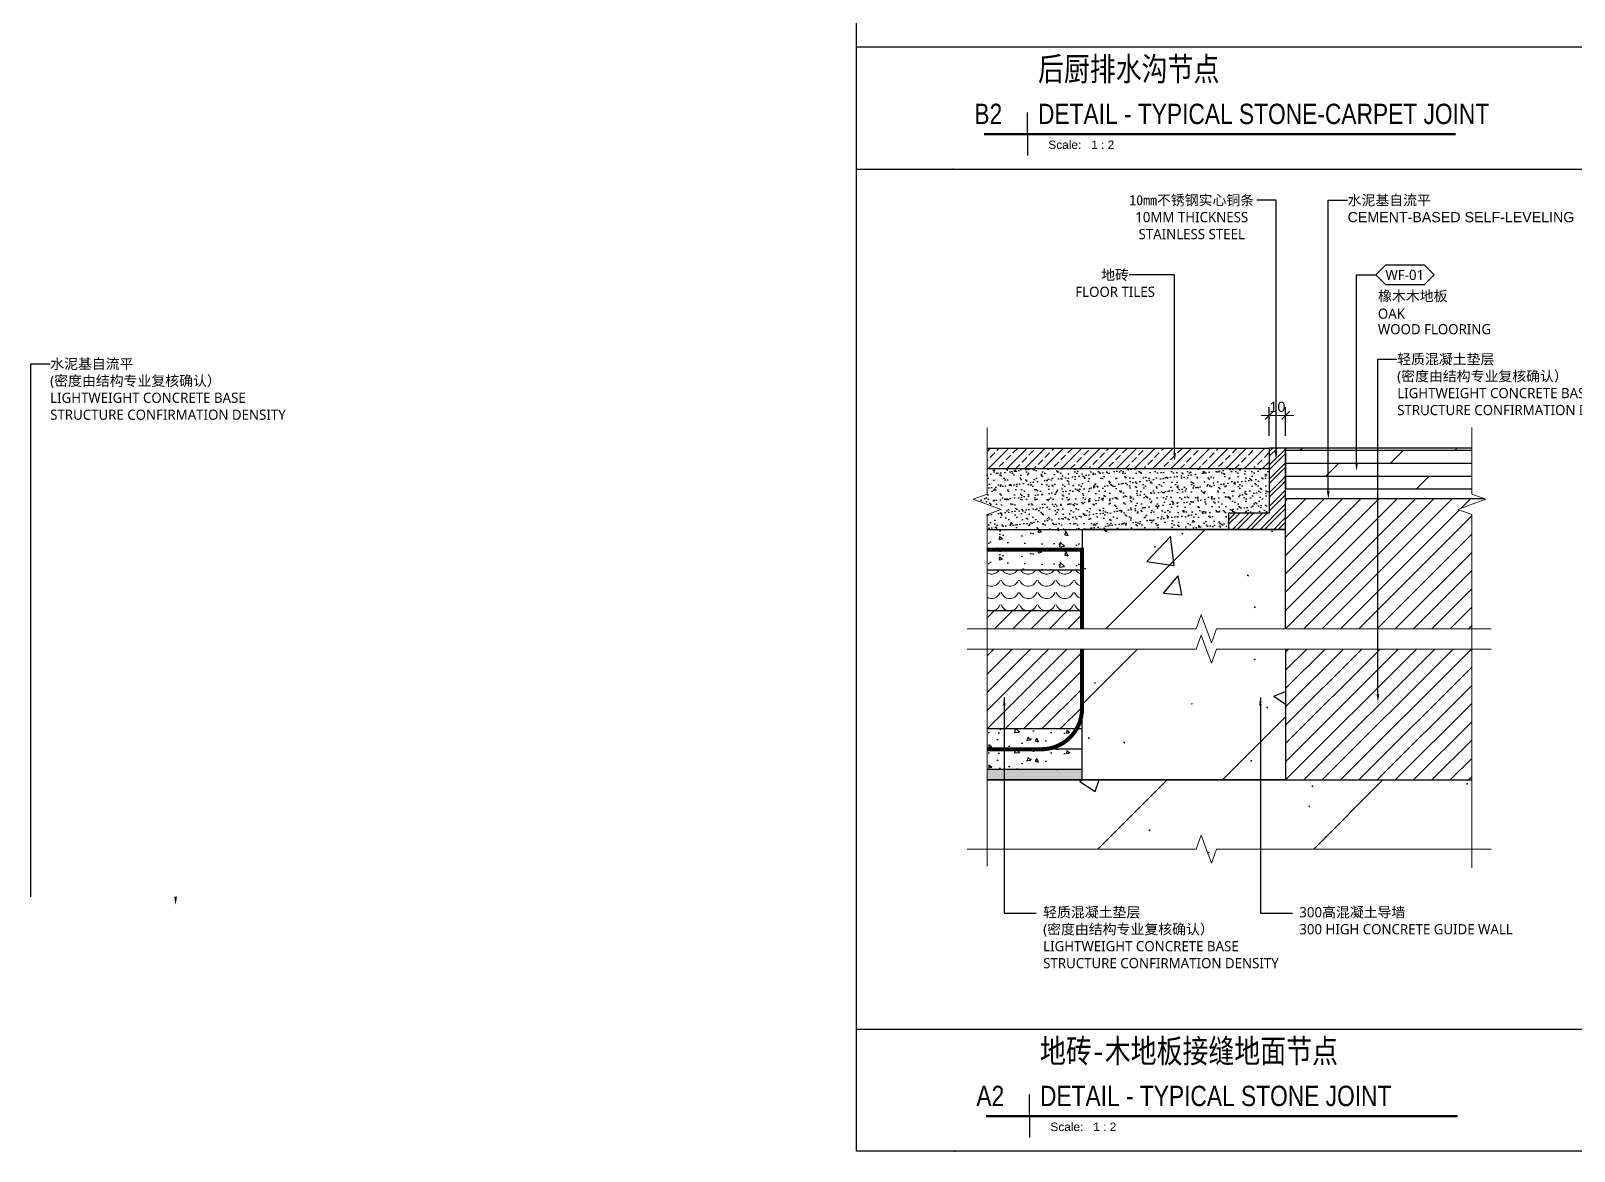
# Model space of a CAD drawing. Header units: millimetres. Extents: x 6321 to 48194, y 123 to 15211.
# Drawn here: x 44614 to 45372, y 8085 to 8635 of the extents above; entities that cross this region are included whole.
import ezdxf
from ezdxf import colors
from ezdxf.entities.mleader import LeaderData, LeaderLine
from ezdxf.enums import TextEntityAlignment as Align
from ezdxf.math import Vec2, Vec3
from ezdxf.xclip import XClip

# ---------------------------------------------------------------- set-up
doc = ezdxf.new("R2010")
doc.units = ezdxf.units.MM
doc.header["$XCLIPFRAME"] = 0
doc.linetypes.add('DASH', pattern=[0.35, 0.25, -0.1])
doc.linetypes.add('HIDDEN', pattern=[9.525, 6.35, -3.175])
for name, color, linetype in [('0 @ 2', 7, 'Continuous'), ('A Detail Thin', 1, 'Continuous'), ('A Detail Xthin', 250, 'Continuous'), ('G-ANNO-SYMB', 7, 'Continuous'), ('G-ANNO-TITL', 7, 'Continuous'), ('I-DETL-LW01', 1, 'Continuous'), ('I-DETL-LW02', 2, 'Continuous'), ('IA10-16 Floor Detail$0$I-DETL-2', 2, 'Continuous'), ('IA10-16 Floor Detail$0$I-SECT-LW09', 9, 'Continuous'), ('IA10-16 Floor Detail$0$家具填充', 8, 'Continuous'), ('JEL-35HEAVY', 100, 'Continuous'), ('WALL TYPE$0$G-ANNO-NOTE-CH', 7, 'Continuous'), ('WALL TYPE$0$HATCH', 8, 'Continuous'), ('WALL TYPE$0$I-SECT-LW03', 3, 'Continuous')]:
    doc.layers.add(name, color=color, linetype=linetype)
for name, color, linetype, lineweight in [('_ACM-A-ANNO-DIMS', 2, 'Continuous', 13), ('_ACM-A-DETL-PATT', 8, 'Continuous', 0), ('IA10-16 Floor Detail$0$A-ELEV-HATC-8', 8, 'Continuous', 5), ('Thick Line', 7, 'Continuous', 50), ('视图标题', 90, 'Continuous', 25)]:
    doc.layers.add(name, color=color, linetype=linetype, lineweight=lineweight)
doc.styles.add('Aecom chinese title', font='simhei.ttf', dxfattribs={"width": 0.8})
doc.styles.add('Arial', font='ARIALUNI.ttf')
doc.styles.add('Arial_1', font='arial.ttf', dxfattribs={"height": 75})
doc.styles.add('Arial_4', font='arial.ttf', dxfattribs={"height": 2.5})
doc.styles.add('IA10-16 Floor Detail$0$Arch-Dim', font='romans.shx', dxfattribs={"width": 0.75})
doc.styles.add('WALL TYPE$0$Aecom Chinese', font='Microsoft YaHei.ttf')
doc.dimstyles.new('Aec-Arch-M-2', dxfattribs={"dimscale": 2, "dimtxt": 2.5, "dimasz": 2, "dimexe": 2, "dimexo": 2, "dimgap": 0.8, "dimtad": 1, "dimdec": 0, "dimrnd": 1, "dimzin": 3, "dimdsep": 46, "dimtxsty": 'Arial', "dimblk": 'WALL TYPE$0$_ArchTick', "dimcen": 2.5, "dimdle": 2, "dimclrd": 256, "dimclre": 256, "dimclrt": 256, "dimazin": 2, "dimtfac": 0.75, "dimtdec": 0, "dimtix": 1, "dimtmove": 2, "dimatfit": 2, "dimfxl": 5, "dimfxlon": 1, "dimtolj": 1, "dimtzin": 0, "dimlwd": -1, "dimarcsym": 0})
doc.dimstyles.new('IA10-16 Floor Detail$0$Aec-Arch-M-2', dxfattribs={"dimscale": 2, "dimtxt": 2.5, "dimasz": 2, "dimexe": 2, "dimexo": 2, "dimgap": 0.8, "dimtad": 1, "dimdec": 0, "dimzin": 3, "dimdsep": 46, "dimtxsty": 'IA10-16 Floor Detail$0$Arch-Dim', "dimblk": 'IA10-16 Floor Detail$0$_ArchTick', "dimcen": 2.5, "dimdle": 2, "dimadec": 0, "dimazin": 2, "dimtfac": 0.75, "dimtdec": 0, "dimtix": 1, "dimtmove": 1, "dimatfit": 2, "dimfxl": 1, "dimtolj": 1, "dimtzin": 0, "dimarcsym": 0})
pattern_1 = [(127.5, (-212726.366, 150062.06), (-11.5609426, -0.37796015), [0, -9.12, 0, -10.2, 0, -9.75]), (97.5, (-212726.366, 150062.06), (-16.9328764, 10.6186602), [0, -4.92, 0, -8.22, 0, -3.15]), (57.5, (-212726.366, 150054.68), (-0.03395432, 18.68485117), [0, -3, 0, -10.8, 0, -14.1]), (47.5, (-212726.366, 150054.68), (-5.2660534, 18.0367596), [0, -1.5, 0, -7.08, 0, -8.1])]

# ---------------------------------------------------------------- blocks, each defined once
blk = doc.blocks.new('SDFSD')
at = {"lineweight": 5}
h = blk.add_hatch(dxfattribs=at)
h.set_pattern_fill('STEEL', color=8, scale=10, angle=270, style=0)
h.set_pattern_definition([(225, (191582.292, 150062.06), (-11.2253202, 11.2253202), []), (225, (191574.355, 150062.06), (-11.2253202, 11.2253202), [])])
h.paths.add_polyline_path([(-6470.18, 27791.1), (-6465.68, 27791.1), (-6465.68, 28011.1), (-6470.18, 28011.1)])
h = blk.add_hatch(dxfattribs=at)
h.set_pattern_fill('ANSI37', color=8, scale=3, angle=90, style=0)
h.set_pattern_definition([(135, (-128896.951, -167413.312), (-3.36759605, -3.36759605), []), (225, (-128896.951, -167413.312), (3.36759605, -3.36759605), [])])
h.paths.add_polyline_path([(-6465.68, 28011.1), (-6465.68, 27991.79), (-6449.68, 27991.79), (-6449.68, 28011.1)])
h = blk.add_hatch(dxfattribs=at)
h.set_pattern_fill('ANSI37', color=8, scale=3, angle=90, style=0)
h.set_pattern_definition([(45, (116070.587, -167413.312), (3.36759605, -3.36759605), []), (315, (116070.587, -167413.312), (-3.36759605, -3.36759605), [])])
h.paths.add_polyline_path([(-6376.68, 28011.1), (-6376.68, 27991.79), (-6360.68, 27991.79), (-6360.68, 28011.1)])
h = blk.add_hatch(dxfattribs=at)
h.set_pattern_fill('STEEL', color=8, scale=10, angle=270, style=0)
h.set_pattern_definition([(315, (-204408.656, 150062.06), (11.2253202, 11.2253202), []), (315, (-204400.718, 150062.06), (11.2253202, 11.2253202), [])])
h.paths.add_polyline_path([(-6360.68, 27791.1), (-6356.18, 27791.1), (-6356.18, 28011.1), (-6360.68, 28011.1)])
h = blk.add_hatch()
h.set_pattern_fill('砂灰土', color=8, scale=3, angle=90, style=0)
h.set_pattern_definition(pattern_1)
h.paths.add_polyline_path([(-6465.68, 27903.76), (-6444.68, 27903.76), (-6444.68, 27942.1), (-6449.68, 27942.1), (-6449.68, 27991.79), (-6465.68, 27991.79)])
h.paths.add_polyline_path([(-6465.68, 27791.1), (-6444.68, 27791.1), (-6444.68, 27878.76), (-6456.68, 27878.76), (-6465.68, 27878.76)])
h = blk.add_hatch()
h.set_pattern_fill('砂灰土', color=8, scale=3, angle=90, style=0)
h.set_pattern_definition(pattern_1)
h.paths.add_polyline_path([(-6360.68, 27991.79), (-6376.68, 27991.79), (-6376.68, 27942.1), (-6381.68, 27942.1), (-6381.68, 27903.76), (-6360.68, 27903.76)])
h.paths.add_polyline_path([(-6381.68, 27791.1), (-6360.68, 27791.1), (-6360.68, 27878.76), (-6381.68, 27878.76)])
h = blk.add_hatch(dxfattribs=at)
h.set_pattern_fill('ANSI37', color=8, scale=5, angle=90, style=0)
h.set_pattern_definition([(135, (-130501.1356, -161615.404), (-5.61266008, -5.61266008), []), (225, (-130501.1356, -161615.404), (5.61266008, -5.61266008), [])])
h.paths.add_polyline_path([(-6448.52, 27891.1, -0.414214), (-6444.68, 27894.94), (-6444.68, 27903.76), (-6465.68, 27903.76), (-6465.68, 27878.76), (-6444.68, 27878.76), (-6444.68, 27887.27, -0.414214)])
h = blk.add_hatch(dxfattribs=at)
h.set_pattern_fill('ANSI37', color=8, scale=5, angle=90, style=0)
h.set_pattern_definition([(45, (117674.772, -161615.404), (5.61266008, -5.61266008), []), (315, (117674.772, -161615.404), (-5.61266008, -5.61266008), [])])
h.paths.add_polyline_path([(-6377.84, 27891.1, 0.414214), (-6381.68, 27894.94), (-6381.68, 27903.76), (-6360.68, 27903.76), (-6360.68, 27878.76), (-6381.68, 27878.76), (-6381.68, 27887.27, 0.414214)])
at = {"linetype": 'DASH'}
h = blk.add_hatch(dxfattribs=at)
h.set_pattern_fill('STEEL', color=8, scale=14.285714, angle=180, style=0)
h.set_pattern_definition([(225, (-181915.998, -239669.727), (16.0361716, -16.0361716), []), (225, (-181915.998, -239681.067), (16.0361716, -16.0361716), [])])
h.paths.add_polyline_path([(-6470.18, 27886.26), (-6470.18, 27896.26), (-6535.68, 27896.26), (-6535.68, 27886.26)])
at = {"lineweight": 5}
h = blk.add_hatch(dxfattribs=at)
h.set_pattern_fill('STEEL', color=8, scale=14.285714, angle=180, style=0)
h.set_pattern_definition([(315, (169089.635, -239669.727), (-16.0361716, -16.0361716), []), (315, (169089.635, -239681.067), (-16.0361716, -16.0361716), [])])
h.paths.add_polyline_path([(-6356.18, 27886.26), (-6356.18, 27896.26), (-6290.68, 27896.26), (-6290.68, 27886.26)])
at = {"color": 8}
for p, q in [((-6449.68, 28041.1, 0), (-6376.68, 28041.1, 0)), ((-6449.68, 27996.1, 0), (-6449.68, 28041.1, 0)), ((-6449.68, 28036.1, 0), (-6376.68, 28036.1, 0)), ((-6444.67, 28036.1, 0), (-6444.67, 28041.1, 0)), ((-6439.42, 28036.1, 0), (-6439.42, 28041.1, 0)), ((-6434.17, 28036.1, 0), (-6434.17, 28041.1, 0)), ((-6428.92, 28036.1, 0), (-6428.92, 28041.1, 0)), ((-6423.68, 28036.1, 0), (-6423.68, 28041.1, 0)), ((-6418.43, 28036.1, 0), (-6418.43, 28041.1, 0)), ((-6413.18, 28036.1, 0), (-6413.18, 28041.1, 0)), ((-6407.93, 28036.1, 0), (-6407.93, 28041.1, 0)), ((-6402.69, 28036.1, 0), (-6402.69, 28041.1, 0)), ((-6397.44, 28036.1, 0), (-6397.44, 28041.1, 0)), ((-6392.19, 28036.1, 0), (-6392.19, 28041.1, 0)), ((-6386.95, 28036.1, 0), (-6386.95, 28041.1, 0)), ((-6381.7, 28036.1, 0), (-6381.7, 28041.1, 0)), ((-6376.68, 27996.1, 0), (-6376.68, 28041.1, 0)), ((-6449.68, 27942.1, 0), (-6449.68, 27996.1, 0)), ((-6449.68, 27996.1, 0), (-6376.68, 27996.1, 0)), ((-6444.68, 27996.1, 0), (-6444.68, 27942.1, 0)), ((-6381.68, 27996.1, 0), (-6381.68, 27942.1, 0)), ((-6376.68, 27942.1, 0), (-6376.68, 27996.1, 0)), ((-6449.68, 27942.1, 0), (-6376.68, 27942.1, 0)), ((-6444.68, 27942.1), (-6444.68, 27785.8)), ((-6381.68, 27942.1), (-6381.68, 27732.61, 0)), ((-6444.68, 27785.8, 0), (-6733.31, 27736.69, 0)), ((-6381.68, 27732.61, 0), (-6722.75, 27674.59, 0))]:
    blk.add_line(p, q, dxfattribs=at)
at = {"color": 8, "lineweight": 5}
for p, q in [((-6470.18, 28031.1), (-6449.68, 28031.1)), ((-6470.18, 28011.1), (-6465.68, 28011.1)), ((-6470.18, 27896.26), (-6535.68, 27896.26)), ((-6535.68, 27896.26), (-6535.68, 27886.26)), ((-6356.18, 27896.26), (-6290.68, 27896.26)), ((-6290.68, 27896.26), (-6290.68, 27886.26)), ((-6470.18, 27886.26), (-6535.68, 27886.26)), ((-6356.18, 27886.26), (-6290.68, 27886.26)), ((-6444.68, 27878.76), (-6456.68, 27878.76)), ((-6381.68, 27878.76), (-6369.68, 27878.76))]:
    blk.add_line(p, q, dxfattribs=at)
at = {"color": 8, "lineweight": 5, "elevation": 0}
for points in [[(-6465.68, 27791.1), (-6465.68, 28021.1)], [(-6360.68, 27791.1), (-6360.68, 28021.1)], [(-6470.18, 27791.1), (-6470.18, 28011.1)], [(-6356.18, 28011.1), (-6360.68, 28011.1)], [(-6356.18, 27791.1), (-6356.18, 28011.1)], [(-6465.68, 27878.76), (-6444.68, 27878.76), (-6444.68, 27903.76), (-6465.68, 27903.76)], [(-6360.68, 27878.76), (-6381.68, 27878.76), (-6381.68, 27903.76), (-6360.68, 27903.76)]]:
    blk.add_lwpolyline(points, dxfattribs=at)
for points in [[(-6449.68, 28011.1), (-6449.68, 27991.79), (-6465.68, 27991.79), (-6465.68, 28011.1)], [(-6376.68, 28011.1), (-6376.68, 27991.79), (-6360.68, 27991.79), (-6360.68, 28011.1)]]:
    blk.add_lwpolyline(points, close=True, dxfattribs=at)
for points, const_width in [([(-6470.18, 27899.57, 0.414214), (-6473.49, 27896.26)], 6.62), ([(-6444.68, 27894.94, 0.414214), (-6448.52, 27891.1)], 7.68), ([(-6381.68, 27894.94, -0.414214), (-6377.84, 27891.1)], 7.68), ([(-6356.18, 27899.57, -0.414214), (-6352.87, 27896.26)], 6.62), ([(-6444.68, 27887.27, -0.414214), (-6448.52, 27891.1)], 7.68), ([(-6381.68, 27887.27, 0.414214), (-6377.84, 27891.1)], 7.68), ([(-6470.18, 27882.95, -0.414214), (-6473.49, 27886.26)], 6.62), ([(-6356.18, 27882.95, 0.414214), (-6352.87, 27886.26)], 6.62)]:
    blk.add_lwpolyline(points, format="xyb", dxfattribs=dict(at, const_width=const_width))
at = {"color": 8}
blk.add_circle((-6735.74, 27720.02, 0), 15.75, dxfattribs=at)
blk.add_arc((-6727.08, 27689.73, 0), 15.75, 105.95704, 285.95704, dxfattribs=at)
blk = doc.blocks.new('视口 - No Ref  Number-1111583-交互展示区立面图2 DIGITAL CORRIDOR ELEVATION 2')
at = {"layer": 'Thick Line'}
blk.add_line((0, 0), (-12.7, 0), dxfattribs=at)
at = {"layer": '视图标题'}
for q in [(0, 6.35), (0, -6.35)]:
    blk.add_line((0, 0), q, dxfattribs=at)
blk = doc.blocks.new('A$C0FD827E6')
at = {"color": 0, "linetype": 'ByBlock', "lineweight": -2}
blk.add_point((-3.13, -10.74), dxfattribs=at)
at = {"layer": '视图标题', "color": 7, "lineweight": 50}
blk.add_line((18.75, -0.39), (144.93, -0.39), dxfattribs=at)
at = {"layer": '视图标题'}
blk.add_blockref('视口 - No Ref  Number-1111583-交互展示区立面图2 DIGITAL CORRIDOR ELEVATION 2', (18.75, -0.39), dxfattribs=at)
at = {"layer": 'G-ANNO-SYMB', "width": 0.8}
for tag, p, height, style in [('TITLE1', (21.88, 19.23), 7, 'Aecom chinese title'), ('TITLE2', (21.88, 10.35), 6, 'Arial'), ('DN', (3.13, 2.54), 6, 'Arial'), ('TITLE3', (21.88, 2.54), 6, 'Arial')]:
    blk.add_attdef(tag, p, '', height=height, dxfattribs=dict(at, style=style))
at = {"layer": '视图标题', "color": 7, "lineweight": 5, "insert": (24.94, -2.32), "char_height": 2.5, "width": 25.8945, "attachment_point": 1, "style": 'Arial_4'}
blk.add_mtext('Scale:   1 : 2', dxfattribs=at)
blk = doc.blocks.new('WALL TYPE$0$_ArchTick')
at = {"color": 0, "linetype": 'ByBlock', "const_width": 0.15}
blk.add_lwpolyline([(-0.5, -0.5), (0.5, 0.5)], dxfattribs=at)
blk = doc.blocks.new('*D87')
at = {"layer": '_ACM-A-ANNO-DIMS', "ltscale": 2, "transparency": 16777216}
for p, q in [((45222.1, 8446.24), (45218.1, 8446.24)), ((45230.1, 8446.24), (45222.1, 8446.24)), ((45230.1, 8446.24), (45234.1, 8446.24))]:
    blk.add_line(p, q, dxfattribs=at)
at = {"layer": '_ACM-A-ANNO-DIMS', "linetype": 'Continuous', "lineweight": -2, "ltscale": 2, "transparency": 16777216}
for p, q in [((45222.1, 8436.24), (45222.1, 8450.24)), ((45230.1, 8436.24), (45230.1, 8450.24))]:
    blk.add_line(p, q, dxfattribs=at)
at = {"layer": 'Defpoints', "color": 0, "linetype": 'Continuous', "ltscale": 2, "transparency": 16777216}
for p in [(45222.1, 8446.24), (45222.1, 8430.22), (45230.1, 8430.22)]:
    blk.add_point(p, dxfattribs=at)
at = {"layer": '_ACM-A-ANNO-DIMS', "linetype": 'Continuous', "ltscale": 2, "transparency": 16777216, "xscale": 4, "yscale": 4, "zscale": 4}
blk.add_blockref('WALL TYPE$0$_ArchTick', (45222.1, 8446.24), dxfattribs=at)
at = {"layer": '_ACM-A-ANNO-DIMS', "linetype": 'Continuous', "ltscale": 2, "transparency": 16777216, "xscale": 4, "yscale": 4, "zscale": 4, "rotation": 180}
blk.add_blockref('WALL TYPE$0$_ArchTick', (45230.1, 8446.24), dxfattribs=at)
at = {"layer": '_ACM-A-ANNO-DIMS', "linetype": 'Continuous', "ltscale": 2, "transparency": 16777216, "insert": (45226.1, 8450.4), "char_height": 5, "attachment_point": 5, "style": 'Arial'}
blk.add_mtext('\\A1;10', dxfattribs=at)
blk = doc.blocks.new('WHA12202707')
at = {"transparency": 16777216}
for p, q in [((2.38, 2.38), (0, 0)), ((2.38, -2.38), (0, 0)), ((11.91, 2.38), (2.38, 2.38)), ((11.91, 2.38), (14.29, 0)), ((11.91, -2.38), (14.29, 0)), ((2.38, -2.38), (11.91, -2.38))]:
    blk.add_line(p, q, dxfattribs=at)
at = {"transparency": 16777216, "style": 'WALL TYPE$0$Aecom Chinese'}
blk.add_attdef('英文2', (0.49, -14.58), '', height=2.5, dxfattribs=at)
at = {"layer": 'WALL TYPE$0$G-ANNO-NOTE-CH', "transparency": 16777216, "style": 'WALL TYPE$0$Aecom Chinese'}
blk.add_attdef('编号', text='', height=2.5, dxfattribs=at).set_placement((7.1, 0), align=Align.MIDDLE)
for tag, p in [('中文', (0.54, -5.18)), ('英文', (0.49, -9.51))]:
    blk.add_attdef(tag, text='', height=2.5, dxfattribs=at).set_placement(p, align=Align.MIDDLE_LEFT)
blk = doc.blocks.new('IA10-16 Floor Detail$0$_ArchTick')
at = {"color": 0, "linetype": 'ByBlock', "const_width": 0.15}
blk.add_lwpolyline([(-0.5, -0.5), (0.5, 0.5)], dxfattribs=at)

msp = doc.modelspace()

# ---------------------------------------------------------------- hatches: boundary and pattern name
h = msp.add_hatch()
h.set_pattern_fill('0-钢筋混凝土001-DOM', color=251, scale=15, pattern_type=2)
h.set_pattern_definition([(45, (647.99, 1819.23), (-53.03301, 53.03301), []), (50, (647.99, 1819.23), (107.58903, -9.41282), [11.25, -123.75]), (355, (647.99, 1819.23), (-20.8127, 112.82882), [9, -99]), (100.4514, (656.95, 1818.45), (86.7764, 103.41593), [9.56103, -105.17132]), (46.1842, (647.99, 1849.23), (160.08616, -24.82785), [16.875, -185.625]), (96.6356, (661.33, 1847.16), (140.1994, 146.1177), [14.34154, -157.75695]), (351.1842, (647.99, 1849.23), (140.1993, 146.1178), [13.5, -148.5]), (21, (662.99, 1841.73), (89.53606, -60.39283), [11.25, -123.75]), (326, (662.99, 1841.73), (36.4973, 108.7725), [9, -99]), (71.4514, (670.45, 1836.7), (126.0334, 48.37957), [9.56103, -105.17132]), (37.5, (647.988, 1819.232), (1.823978, 49.934078), [0.75, -97.8, 0.75, -100.5, 0.75, -99.375]), (7.5, (647.99, 1819.23), (39.46043, 59.161757), [0.75, -57.3, 0.75, -95.55, 0.75, -37.875]), (327.5, (614.538, 1819.232), (80.073365, -3.38323), [0.75, -37.5, 0.75, -117, 0.75, -155.25]), (317.5, (599.54, 1819.23), (87.47793, 15.01575), [0.75, -48.75, 0.75, -77.7, 0.75, -110.25])])
h.paths.add_polyline_path([(45130.1, 8341.45), (45215.19, 8341.45), (45217.69, 8348.32), (45222.69, 8334.58), (45225.19, 8341.45), (45230.1, 8341.45), (45230.1, 8390.22), (45130.1, 8390.22)])
h = msp.add_hatch()
h.set_pattern_fill('0-钢筋混凝土001-DOM', color=251, scale=15, pattern_type=2)
h.set_pattern_definition([(45, (647.99, 1793.67), (-53.03301, 53.03301), []), (50, (647.99, 1793.67), (107.58903, -9.41282), [11.25, -123.75]), (355, (647.99, 1793.67), (-20.8127, 112.82882), [9, -99]), (100.4514, (656.95, 1792.89), (86.7764, 103.41593), [9.56103, -105.17132]), (46.1842, (647.99, 1823.67), (160.08616, -24.82785), [16.875, -185.625]), (96.6356, (661.33, 1821.6), (140.1994, 146.1177), [14.34154, -157.75695]), (351.1842, (647.99, 1823.67), (140.1993, 146.1178), [13.5, -148.5]), (21, (662.99, 1816.17), (89.53606, -60.39283), [11.25, -123.75]), (326, (662.99, 1816.17), (36.4973, 108.7725), [9, -99]), (71.4514, (670.45, 1811.14), (126.0334, 48.37957), [9.56103, -105.17132]), (37.5, (647.988, 1793.67), (1.823978, 49.934078), [0.75, -97.8, 0.75, -100.5, 0.75, -99.375]), (7.5, (647.99, 1793.67), (39.46043, 59.161757), [0.75, -57.3, 0.75, -95.55, 0.75, -37.875]), (327.5, (614.538, 1793.67), (80.073365, -3.38323), [0.75, -37.5, 0.75, -117, 0.75, -155.25]), (317.5, (599.54, 1793.67), (87.47793, 15.01575), [0.75, -48.75, 0.75, -77.7, 0.75, -110.25])])
h.paths.add_polyline_path([(45230.1, 8331.45), (45196.19, 8331.45), (45193.69, 8324.58), (45188.69, 8338.32), (45186.19, 8331.45), (45130.1, 8331.45), (45130.1, 8267.12), (45230.1, 8267.12)])
h.paths.add_polyline_path([(45193.69, 8334.58), (45196.19, 8341.45), (45191.19, 8341.45)])
h.paths.add_polyline_path([(45220.19, 8341.45), (45225.19, 8341.45), (45222.69, 8348.32)])
h = msp.add_hatch()
h.set_pattern_fill('0-钢筋混凝土001-DOM', color=251, scale=15, pattern_type=2)
h.set_pattern_definition([(45, (-10814.86, 10086.39), (-53.03301, 53.03301), []), (50, (-10814.86, 10086.39), (107.58903, -9.41282), [11.25, -123.75]), (355, (-10814.86, 10086.39), (-20.8127, 112.82882), [9, -99]), (100.4514, (-10805.89, 10085.61), (86.7764, 103.41593), [9.56103, -105.17132]), (46.1842, (-10814.86, 10116.39), (160.08616, -24.82785), [16.875, -185.625]), (96.6356, (-10801.52, 10114.32), (140.1994, 146.1177), [14.34154, -157.75695]), (351.1842, (-10814.86, 10116.39), (140.1993, 146.1178), [13.5, -148.5]), (21, (-10799.86, 10108.89), (89.53606, -60.39283), [11.25, -123.75]), (326, (-10799.86, 10108.89), (36.4973, 108.7725), [9, -99]), (71.4514, (-10792.4, 10103.86), (126.0334, 48.37957), [9.56103, -105.17132]), (37.5, (-10814.86, 10086.39), (1.823978, 49.934078), [0.75, -97.8, 0.75, -100.5, 0.75, -99.375]), (7.5, (-10814.86, 10086.39), (39.46043, 59.161757), [0.75, -57.3, 0.75, -95.55, 0.75, -37.875]), (327.5, (-10848.31, 10086.39), (80.073365, -3.38323), [0.75, -37.5, 0.75, -117, 0.75, -155.25]), (317.5, (-10863.31, 10086.39), (87.477925, 15.01575), [0.75, -48.75, 0.75, -77.7, 0.75, -110.25])])
h.paths.add_polyline_path([(45321.5, 8233.18), (45321.5, 8267.12), (45083.44, 8267.12), (45083.44, 8233.18), (45186.19, 8233.18), (45188.69, 8240.05), (45193.69, 8226.31), (45196.19, 8233.18)])
at = {"layer": '_ACM-A-DETL-PATT'}
h = msp.add_hatch(dxfattribs=at)
h.set_pattern_fill('ANSI31', color=251, scale=2)
h.set_pattern_definition([(45, (45230.101, 8341.451), (-4.49013, 4.49013), [])])
h.paths.add_polyline_path([(45230.1, 8405.27), (45230.1, 8390.22), (45230.1, 8341.45), (45321.5, 8341.45), (45321.5, 8397.52), (45314.63, 8400.02), (45328.37, 8405.02), (45327.66, 8405.27)])
h = msp.add_hatch(dxfattribs=at)
h.set_pattern_fill('鱼鳞状', color=251, scale=0.05, pattern_type=2)
h.set_pattern_definition([(115.82099, (45540.7866, 8352.3489), (-8.99999968, 18.00000013), [0.98395, -205.64615]), (128.784364, (45541.42946, 8351.5489), (-71.99999957, 89.99999979), [1.02629, -214.49401]), (140.82634, (45542.2009, 8350.92033), (-44.9999999, 35.99999997), [0.99509, -103.48936]), (154.53665, (45543.1009, 8350.49176), (-26.9999998, 12.0000004), [0.99683, -68.78139]), (166.94475, (45544.0866, 8350.2632), (-179.99999903, 42.00000235), [1.01187, -211.48048]), (0, (45544.0866, 8350.263), (0, 6), [1.02857, -7.97143]), (13.05525, (45545.11518, 8350.2632), (26.99999996, 5.99999998), [1.01187, -211.48048]), (25.46334, (45546.1009, 8350.49176), (36, 18), [0.99683, -68.78139]), (39.17366, (45547.0009, 8350.92033), (45, 35.9999999), [0.99509, -103.48936]), (51.215636, (45547.77232, 8351.5489), (71.99999973, 89.99999967), [1.02629, -214.49401]), (64.17901, (45548.41518, 8352.3489), (9, 17.99999997), [0.98395, -205.64615])])
h.paths.add_polyline_path([(45083.44, 8370.23), (45083.44, 8350.23), (45130.1, 8350.23), (45130.1, 8370.23)])
h = msp.add_hatch(dxfattribs=at)
h.set_pattern_fill('ANSI31', color=251, scale=2, style=0)
h.set_pattern_definition([(45, (45685.006, 8068.231), (-4.49013, 4.49013), [])])
h.paths.add_polyline_path([(45083.44, 8341.45), (45130.1, 8341.45), (45130.1, 8350.23), (45083.44, 8350.23)])
h = msp.add_hatch(dxfattribs=at)
h.set_pattern_fill('ANSI31', color=251, scale=2)
h.set_pattern_definition([(45, (45083.437, 8292.214), (-4.4901, 4.4901), [])])
h.paths.add_polyline_path([(45130.1, 8331.45), (45083.44, 8331.45), (45083.44, 8292.21), (45127.42, 8292.21, 0.131652), (45130.1, 8302.21)])
h = msp.add_hatch(dxfattribs=at)
h.set_pattern_fill('ANSI31', color=251, scale=2)
h.set_pattern_definition([(45, (45230.101, 8267.1166), (-4.49013, 4.49013), [])])
h.paths.add_polyline_path([(45230.1, 8267.12), (45321.5, 8267.12), (45321.5, 8331.45), (45230.1, 8331.45)])
h = msp.add_hatch(color=251, dxfattribs=at)
h.dxf.hatch_style = 1
h.paths.add_polyline_path([(45083.44, 8272.21), (45083.44, 8267.21), (45090.1, 8267.21), (45130.1, 8267.21), (45130.1, 8272.21)])
at = {"layer": 'A Detail Xthin'}
h = msp.add_hatch(dxfattribs=at)
h.set_pattern_fill('AR-CONC', color=251, scale=0.1, angle=270)
h.set_pattern_definition([(320, (45540.101, 8380.229), (-1.5939, -18.21847), [1.905, -20.955]), (265, (45540.1, 8380.229), (19.1057, 3.52434), [1.524, -16.76406]), (10.4514, (45539.968, 8378.71), (17.5118, -14.6941), [1.619, -17.809]), (316.184, (45545.18, 8380.23), (-4.2042, -27.1079), [2.8575, -31.4325]), (6.6356, (45544.83, 8377.97), (24.7426, -23.7404), [2.4285, -26.7136]), (261.184, (45545.18, 8380.23), (24.7426, -23.7404), [2.286, -25.146]), (291, (45543.911, 8377.689), (-10.2265, -15.16144), [1.905, -20.955]), (236, (45543.91, 8377.689), (18.4188, -6.1802), [1.524, -16.764]), (341.4514, (45543.059, 8376.426), (8.1923, -21.34164), [1.619, -17.809]), (307.5, (45540.101, 8380.229), (8.4555, -0.30886), [0, -16.5608, 0, -17.018, 0, -16.8275]), (277.5, (45540.101, 8380.229), (10.01806, -6.68197), [0, -9.7028, 0, -16.1798, 0, -6.4135]), (237.5, (45540.101, 8385.893), (-0.57287, -13.55906), [0, -6.35, 0, -19.812, 0, -26.289]), (227.5, (45540.101, 8388.433), (2.54265, -14.81292), [0, -8.255, 0, -13.1572, 0, -18.669])])
h.paths.add_polyline_path([(45083.44, 8390.23), (45083.44, 8380.23), (45130.1, 8380.23), (45130.1, 8390.23)])
h = msp.add_hatch(dxfattribs=at)
h.set_pattern_fill('AR-CONC', color=251, scale=0.1, angle=270)
h.set_pattern_definition([(320, (45540.101, 8370.235), (-1.5939, -18.21847), [1.905, -20.955]), (265, (45540.1, 8370.235), (19.1057, 3.52434), [1.524, -16.76406]), (10.4514, (45539.968, 8368.716), (17.5118, -14.6941), [1.619, -17.809]), (316.184, (45545.18, 8370.235), (-4.2042, -27.1079), [2.8575, -31.4325]), (6.6356, (45544.83, 8367.976), (24.7426, -23.7404), [2.4285, -26.7136]), (261.184, (45545.18, 8370.235), (24.7426, -23.7404), [2.286, -25.146]), (291, (45543.911, 8367.695), (-10.2265, -15.16144), [1.905, -20.955]), (236, (45543.91, 8367.695), (18.4188, -6.1802), [1.524, -16.764]), (341.4514, (45543.059, 8366.431), (8.1923, -21.34164), [1.619, -17.809]), (307.5, (45540.101, 8370.2346), (8.4555, -0.30886), [0, -16.5608, 0, -17.018, 0, -16.8275]), (277.5, (45540.101, 8370.235), (10.01806, -6.68197), [0, -9.7028, 0, -16.1798, 0, -6.4135]), (237.5, (45540.101, 8375.899), (-0.57287, -13.55906), [0, -6.35, 0, -19.812, 0, -26.289]), (227.5, (45540.101, 8378.439), (2.54265, -14.81292), [0, -8.255, 0, -13.1572, 0, -18.669])])
h.paths.add_polyline_path([(45083.44, 8380.23), (45083.44, 8370.23), (45130.1, 8370.23), (45130.1, 8380.23)])
h = msp.add_hatch(dxfattribs=at)
h.set_pattern_fill('AR-CONC', color=251, scale=0.1, angle=270)
h.set_pattern_definition([(320, (45460.101, 8282.214), (-1.5939, -18.21847), [1.905, -20.955]), (265, (45460.1, 8282.214), (19.1057, 3.5243), [1.524, -16.7641]), (10.4514, (45459.968, 8280.696), (17.5118, -14.6941), [1.619, -17.809]), (316.184, (45465.18, 8282.214), (-4.2042, -27.1079), [2.8575, -31.4325]), (6.6356, (45464.83, 8279.955), (24.7426, -23.7404), [2.4285, -26.7136]), (261.184, (45465.18, 8282.214), (24.7426, -23.7404), [2.286, -25.146]), (291, (45463.911, 8279.674), (-10.2265, -15.16144), [1.905, -20.955]), (236, (45463.91, 8279.674), (18.4188, -6.1802), [1.524, -16.764]), (341.4514, (45463.059, 8278.41), (8.1923, -21.34164), [1.619, -17.809]), (307.5, (45460.101, 8282.214), (8.4555, -0.30886), [0, -16.5608, 0, -17.018, 0, -16.8275]), (277.5, (45460.101, 8282.214), (10.01806, -6.68197), [0, -9.7028, 0, -16.1798, 0, -6.4135]), (237.5, (45460.101, 8287.878), (-0.57287, -13.55906), [0, -6.35, 0, -19.812, 0, -26.289]), (227.5, (45460.101, 8290.418), (2.54265, -14.8129), [0, -8.255, 0, -13.1572, 0, -18.669])])
h.paths.add_polyline_path([(45083.44, 8292.21), (45083.44, 8282.21), (45130.1, 8282.21), (45130.1, 8292.21)])
h = msp.add_hatch(dxfattribs=at)
h.set_pattern_fill('AR-CONC', color=251, scale=0.1, angle=270)
h.set_pattern_definition([(320, (45460.101, 8272.214), (-1.5939, -18.21847), [1.905, -20.955]), (265, (45460.1, 8272.214), (19.1057, 3.5243), [1.524, -16.7641]), (10.4514, (45459.968, 8270.696), (17.5118, -14.6941), [1.619, -17.809]), (316.184, (45465.18, 8272.214), (-4.2042, -27.1079), [2.8575, -31.4325]), (6.6356, (45464.83, 8269.955), (24.7426, -23.7404), [2.4285, -26.7136]), (261.184, (45465.18, 8272.214), (24.7426, -23.7404), [2.286, -25.146]), (291, (45463.911, 8269.674), (-10.2265, -15.16144), [1.905, -20.955]), (236, (45463.91, 8269.674), (18.4188, -6.1802), [1.524, -16.764]), (341.4514, (45463.059, 8268.41), (8.1923, -21.34164), [1.619, -17.809]), (307.5, (45460.101, 8272.214), (8.4555, -0.30886), [0, -16.5608, 0, -17.018, 0, -16.8275]), (277.5, (45460.101, 8272.214), (10.01806, -6.68197), [0, -9.7028, 0, -16.1798, 0, -6.4135]), (237.5, (45460.101, 8277.878), (-0.57287, -13.55906), [0, -6.35, 0, -19.812, 0, -26.289]), (227.5, (45460.101, 8280.418), (2.54265, -14.8129), [0, -8.255, 0, -13.1572, 0, -18.669])])
h.paths.add_polyline_path([(45083.44, 8282.21), (45083.44, 8272.21), (45130.1, 8272.21), (45130.1, 8282.21)])
at = {"layer": 'IA10-16 Floor Detail$0$A-ELEV-HATC-8'}
h = msp.add_hatch(dxfattribs=at)
h.set_pattern_fill('ANSI33', color=251, style=0)
h.set_pattern_definition([(45, (-1881043.0486, -922640.67), (-4.49012806, 4.49012806), []), (45, (-1881038.5585, -922640.67), (-4.49012806, 4.49012806), [3.175, -1.5875])])
h.paths.add_polyline_path([(45083.44, 8430.22), (45083.44, 8420.22), (45222.1, 8420.22), (45222.1, 8430.22)])
at = {"layer": 'IA10-16 Floor Detail$0$I-SECT-LW09'}
h = msp.add_hatch(dxfattribs=at)
h.set_pattern_fill('DOLMIT', color=251)
h.set_pattern_definition([(0, (45052.97, 7432.167), (0, 6.35), []), (45, (45052.97, 7432.167), (-12.7, 12.7), [8.98026, -17.9605])])
h.paths.add_polyline_path([(45321.5, 8410.22), (45321.5, 8430.22), (45230.1, 8430.22), (45230.1, 8410.22)])
at = {"layer": 'IA10-16 Floor Detail$0$家具填充'}
h = msp.add_hatch(dxfattribs=at)
h.set_pattern_fill('ANSI32', color=251, scale=0.5, style=0)
h.set_pattern_definition([(45, (-1880466.522, -923085.198), (-3.367596045, 3.367596045), []), (45, (-1880464.277, -923085.198), (-3.367596045, 3.367596045), [])])
h.paths.add_polyline_path([(45230.1, 8430.22), (45222.1, 8430.22), (45222.1, 8398.22), (45202.1, 8398.22), (45202.1, 8390.22), (45230.1, 8390.22)])
at = {"layer": 'WALL TYPE$0$HATCH'}
h = msp.add_hatch(dxfattribs=at)
h.set_pattern_fill('AR-SAND', color=251, scale=0.1, style=0)
h.set_pattern_definition([(37.5, (44793.6086, 8405.2235), (-0.160003, 4.894132), [0, -3.8608, 0, -4.318, 0, -4.1275]), (7.5, (44793.6086, 8405.2235), (4.49523, 7.16825), [0, -2.0828, 0, -3.4798, 0, -1.3335]), (327.5, (44790.4844, 8405.2235), (7.909924, 0.01437), [0, -1.27, 0, -4.572, 0, -5.969]), (317.5, (44790.4844, 8405.2235), (7.63556, 2.22929), [0, -0.635, 0, -2.9972, 0, -3.429])])
h.paths.add_polyline_path([(45083.44, 8420.22), (45083.44, 8407.52), (45076.57, 8405.02), (45090.31, 8400.02), (45083.44, 8397.52), (45083.44, 8390.22), (45202.1, 8390.22), (45202.1, 8398.22), (45222.1, 8398.22), (45222.1, 8420.22)])

# ---------------------------------------------------------------- linework, layer by layer
at = {"color": 2, "linetype": 'ByBlock', "lineweight": -2}
msp.add_line((44613.74, 8471.55), (44623.22, 8471.55), dxfattribs=at)
msp.add_lwpolyline([(44613.74, 8209.73), (44613.74, 8471.55)], dxfattribs=at)
at = {"color": 2}
msp.add_solid([(44685.51, 8209.73), (44684.84, 8205.73), (44684.17, 8209.73)], dxfattribs=at)
at = {"layer": '_ACM-A-ANNO-DIMS', "linetype": 'Continuous', "ltscale": 2}
for points, elevation in [([(45083.44, 8440.27), (45083.44, 8407.52), (45076.57, 8405.02), (45090.31, 8400.02), (45083.44, 8397.52), (45083.44, 8224.86)], -3.65), ([(45321.5, 8440.27), (45321.5, 8407.52), (45328.37, 8405.02), (45314.63, 8400.02), (45321.5, 8397.52), (45321.5, 8223.95)], -3.65), ([(45331.1, 8341.45), (45196.19, 8341.45), (45193.69, 8334.58), (45188.69, 8348.32), (45186.19, 8341.45), (45073.61, 8341.45)], -7.29), ([(45331.1, 8331.45), (45196.19, 8331.45), (45193.69, 8324.58), (45188.69, 8338.32), (45186.19, 8331.45), (45073.61, 8331.45)], -7.29), ([(45331.1, 8233.18), (45196.19, 8233.18), (45193.69, 8226.31), (45188.69, 8240.05), (45186.19, 8233.18), (45073.61, 8233.18)], -7.29)]:
    msp.add_lwpolyline(points, dxfattribs=dict(at, elevation=elevation))
at = {"layer": 'A Detail Thin', "linetype": 'HIDDEN', "ltscale": 0.7, "const_width": 2, "elevation": -3.65}
msp.add_lwpolyline([(45130.1, 8341.45), (45130.1, 8380.23), (45083.44, 8380.23)], dxfattribs=at)
msp.add_lwpolyline([(45083.44, 8282.21), (45110.1, 8282.21, 0.414214), (45130.1, 8302.21), (45130.1, 8331.45)], format="xyb", dxfattribs=at)
at = {"layer": 'Defpoints', "color": 251}
for p, q in [((45019.36, 8627.25), (46488.56, 8627.25)), ((45019.36, 8567.25), (46488.56, 8567.25)), ((45019.36, 8144.77), (46488.56, 8144.77))]:
    msp.add_line(p, q, dxfattribs=at)
at = {"layer": 'Defpoints', "color": 1}
msp.add_lwpolyline([(46488.56, 8084.77), (45019.36, 8084.77), (45019.36, 9228.77), (46488.56, 9228.77)], close=True, dxfattribs=at)
at = {"layer": 'I-DETL-LW01'}
for p, q in [((45083.44, 8420.22, -3.65), (45222.1, 8420.22, -3.65)), ((45083.44, 8390.22, -3.65), (45222.1, 8390.22, -3.65)), ((45090.1, 8267.21, -3.65), (45130.1, 8267.21, -3.65)), ((45090.1, 8267.21, -3.65), (45130.1, 8267.21, -3.65))]:
    msp.add_line(p, q, dxfattribs=at)
for points, elevation in [([(45327.66, 8405.27), (45230.1, 8405.27)], -7.29), ([(45130.1, 8380.23), (45083.44, 8380.23)], -3.65), ([(45130.1, 8370.23), (45083.44, 8370.23)], -3.65), ([(45130.1, 8350.23), (45083.44, 8350.23)], -3.65), ([(45130.1, 8292.21), (45083.44, 8292.21)], -3.65), ([(45130.1, 8282.21), (45083.44, 8282.21)], -3.65), ([(45130.1, 8272.21), (45083.44, 8272.21)], -3.65), ([(45130.1, 8267.21), (45083.44, 8267.21)], -3.65), ([(45090.1, 8267.11), (45083.44, 8267.11)], -3.65)]:
    msp.add_lwpolyline(points, dxfattribs=dict(at, elevation=elevation))
at = {"layer": 'I-DETL-LW02'}
msp.add_line((45083.44, 8430.22, -3.65), (45222.1, 8430.22, -3.65), dxfattribs=at)
at = {"layer": 'I-DETL-LW02', "elevation": -3.65}
msp.add_lwpolyline([(45321.5, 8430.22), (45230.1, 8430.22), (45230.1, 8410.22), (45321.5, 8410.22)], dxfattribs=at)
at = {"layer": 'IA10-16 Floor Detail$0$I-DETL-2', "linetype": 'Continuous', "elevation": -3.65}
msp.add_lwpolyline([(45230.1, 8430.22), (45222.1, 8430.22), (45222.1, 8398.22), (45202.1, 8398.22), (45202.1, 8390.22), (45230.1, 8390.22), (45230.1, 8430.22)], dxfattribs=at)
at = {"layer": 'WALL TYPE$0$I-SECT-LW03'}
for points, elevation in [([(45230.1, 8341.45), (45230.1, 8390.22), (45130.1, 8390.22), (45130.1, 8341.45)], -3.65), ([(45230.1, 8331.45), (45230.1, 8267.12), (45130.1, 8267.12), (45130.1, 8331.45)], -7.29), ([(45083.44, 8267.12), (45321.5, 8267.12)], -7.29)]:
    msp.add_lwpolyline(points, dxfattribs=dict(at, elevation=elevation))

# ---------------------------------------------------------------- block references
at = {"layer": 'G-ANNO-TITL'}
ref = msp.add_blockref('A$C0FD827E6', (45072, 8585.15), dxfattribs=dict(at, xscale=1.666666666666667, yscale=1.666666666666667, zscale=1.666666666666667))
ref.add_attrib('TITLE3', 'DETAIL - TYPICAL STONE-CARPET JOINT', (45108.46, 8589.38), dxfattribs={"layer": 'G-ANNO-SYMB', "height": 10, "style": 'Arial', "width": 0.8})
ref.add_attrib('TITLE1', '后厨排水沟节点', (45108.46, 8610.62), dxfattribs={"layer": 'G-ANNO-SYMB', "height": 11.667, "style": 'Aecom chinese title', "width": 0.8})
ref.add_attrib('DN', 'B2', (45077.21, 8589.38), dxfattribs={"layer": 'G-ANNO-SYMB', "height": 10, "style": 'Arial', "width": 0.8})
ref = msp.add_blockref('A$C0FD827E6', (45073, 8102.67), dxfattribs=dict(at, xscale=1.666666666666667, yscale=1.666666666666667, zscale=1.666666666666667))
ref.add_attrib('TITLE3', 'DETAIL - TYPICAL STONE JOINT', (45109.45, 8106.9), dxfattribs={"layer": 'G-ANNO-SYMB', "height": 10, "style": 'Arial', "width": 0.8})
ref.add_attrib('TITLE1', '地砖-木地板接缝地面节点', (45109.45, 8128.14), dxfattribs={"layer": 'G-ANNO-SYMB', "height": 11.6667, "style": 'Aecom chinese title', "width": 0.8})
ref.add_attrib('DN', 'A2', (45078.2, 8106.9), dxfattribs={"layer": 'G-ANNO-SYMB', "height": 10, "style": 'Arial', "width": 0.8})
at = {"layer": 'JEL-35HEAVY', "color": 8, "extrusion": (0, 0, -1)}
ref = msp.add_blockref('SDFSD', (-38906.96, -19195.9, 0), dxfattribs=dict(at, zscale=-1))
XClip(ref).set_block_clipping_path([(-6548.5805984682, 27847.7427740557), (-6248.1818827787, 28070.857135659)])

# ---------------------------------------------------------------- texts
at = {"insert": (44623.23, 8474.09), "char_height": 5, "width": 147.3073, "attachment_point": 1, "style": 'Arial_1'}
msp.add_mtext('{\\fMicrosoft YaHei|b0|i0|c134|p34;水泥基自流平\\P(密度由结构专业复核确认）\\PLIGHTWEIGHT CONCRETE BASE\\PSTRUCTURE CONFIRMATION DENSITY}', dxfattribs=at)
at = {"layer": 'WALL TYPE$0$G-ANNO-NOTE-CH', "char_height": 5, "width": 127.0562, "attachment_point": 1, "style": 'WALL TYPE$0$Aecom Chinese'}
for s, insert in [('轻质混凝土垫层\\P(密度由结构专业复核确认）\\PLIGHTWEIGHT CONCRETE BASE\\PSTRUCTURE CONFIRMATION DENSITY\\P', (45111, 8204.64)), ('300高混凝土导墙\\P300 HIGH CONCRETE GUIDE WALL', (45236.83, 8204.64))]:
    msp.add_mtext(s, dxfattribs=dict(at, insert=insert))

# ---------------------------------------------------------------- dimensions: what is measured, and where the dimension line sits
at = {"layer": '_ACM-A-ANNO-DIMS', "linetype": 'Continuous', "ltscale": 2}
dim = msp.add_linear_dim(base=(45222.1, 8446.24, -3.65), p1=(45230.1, 8430.22, -3.65), p2=(45222.1, 8430.22, -3.65), dimstyle='Aec-Arch-M-2', override={"dimrnd": 5}, dxfattribs=at)
dim.commit()
dim.dimension.update_dxf_attribs({"geometry": '*D87', "text_midpoint": (45226.1, 8450.4, -3.65)})

# ---------------------------------------------------------------- leaders
at = {"layer": '0 @ 2'}
ml = msp.add_multileader_mtext('Standard', dxfattribs=at)
ml.set_content('{\\fSimHei|b0|i0|c134|p49;10mm不锈钢实心铜条\\P\\fMicrosoft YaHei|b0|i0|c134|p34;10MM THICKNESS \\PSTAINLESS STEEL}', color=256, style='Arial_1')
ml.set_leader_properties(color=2)
ml.build(insert=Vec2(0, 0))
ml.multileader.update_dxf_attribs({"text_left_attachment_type": 2, "dogleg_length": 4.74, "scale": 2})
ctx = ml.context
ctx.base_point, ctx.scale, ctx.char_height, ctx.landing_gap_size, ctx.plane_origin = Vec3(45152.04, 8543.05), 2, 5, 0.006, Vec3(45444.49, 10206.42)
ctx.left_attachment, ctx.text_align_type = 2, 1
notes = []
notes.append((ctx, [(0, (1, 1, 0), (45225.38, 8551.95), (-1, 0), 9.48, [(1, [(45225.38, 8424.43)], 0, [])])]))
ctx.mtext.insert, ctx.mtext.width, ctx.mtext.alignment = Vec3(45183.97, 8554.5), 182.5436, 2
ml = msp.add_multileader_mtext('Standard', dxfattribs=at)
ml.set_content('{\\fMicrosoft YaHei|b0|i0|c134|p34;水泥基自流平\\P}CEMENT-BASED SELF-LEVELING', color=256, style='Arial_1')
ml.set_leader_properties(color=2)
ml.build(insert=Vec2(0, 0))
ml.multileader.update_dxf_attribs({"text_left_attachment_type": 2, "dogleg_length": 4.74, "scale": 2})
ctx = ml.context
ctx.base_point, ctx.scale, ctx.char_height, ctx.landing_gap_size, ctx.plane_origin = Vec3(45260.54, 8551.95), 2, 5, 0.006, Vec3(45031.95, 10155.33)
ctx.right_attachment = 6
notes.append((ctx, [(0, (1, 1, 0), (45251.06, 8551.95), (1, 0), 9.48, [(1, [(45251.06, 8404.94)], 0, [])])]))
ctx.mtext.insert, ctx.mtext.width = Vec3(45260.55, 8554.5), 147.3073
ml = msp.add_multileader_mtext('Standard', dxfattribs=at)
ml.set_content('{\\fSimHei|b0|i0|c134|p49;地砖\\P\\fMicrosoft YaHei|b0|i0|c134|p34;FLOOR TILES}', color=256, style='Arial_1')
ml.set_leader_properties(color=2)
ml.build(insert=Vec2(0, 0))
ml.multileader.update_dxf_attribs({"text_left_attachment_type": 2, "dogleg_length": 4.74, "scale": 2})
ctx = ml.context
ctx.base_point, ctx.scale, ctx.char_height, ctx.landing_gap_size, ctx.plane_origin = Vec3(45126.55, 8510.62), 2, 5, 0.006, Vec3(45394.71, 10142.72)
ctx.left_attachment, ctx.text_align_type = 2, 1
notes.append((ctx, [(0, (1, 1, 0), (45175.6, 8515.26), (-1, 0), 22.42, [(1, [(45175.6, 8423.69)], 0, [])])]))
ctx.mtext.insert, ctx.mtext.width, ctx.mtext.alignment = Vec3(45146.34, 8517.8), 147.3073, 2
ml = msp.add_multileader_block('Standard', dxfattribs=at)
ml.set_content('WHA12202707', color=256, scale=2)
ml.set_attribute('编号', 'WF-01', width=0)
ml.set_attribute('中文', '橡木木地板', width=0)
ml.set_attribute('英文', 'OAK ', width=0)
ml.set_attribute('英文2', 'WOOD FLOORING', width=0)
ml.set_leader_properties(color=2)
ml.build(insert=Vec2(0, 0))
ml.multileader.update_dxf_attribs({"text_right_attachment_type": 6, "dogleg_length": 0.36, "scale": 2})
ctx = ml.context
ctx.base_point, ctx.scale, ctx.char_height, ctx.landing_gap_size, ctx.plane_origin = Vec3(45274.45, 8515.26), 2, 150, 0.18, Vec3(45264.97, 8174.58)
ctx.right_attachment = 6
notes.append((ctx, [(0, (1, 1, 0), (45264.97, 8515.26), (1, 0), 9.48, [(5, [(45264.97, 8418.85)], 0, [])])]))
ctx.block.insert = Vec3(45274.45, 8515.26)
ml = msp.add_multileader_mtext('Standard', dxfattribs=at)
ml.set_content('{\\fMicrosoft YaHei|b0|i0|c134|p34;轻质混凝土垫层\\P(密度由结构专业复核确认）\\PLIGHTWEIGHT CONCRETE BASE\\PSTRUCTURE CONFIRMATION DENSITY}', color=256, style='Arial_1')
ml.set_leader_properties(color=2)
ml.build(insert=Vec2(0, 0))
ml.multileader.update_dxf_attribs({"text_left_attachment_type": 2, "dogleg_length": 4.74, "scale": 2})
ctx = ml.context
ctx.base_point, ctx.scale, ctx.char_height, ctx.landing_gap_size, ctx.plane_origin = Vec3(45284.92, 8473.84), 2, 5, 0.006, Vec3(45056.32, 10099.28)
ctx.right_attachment = 6
notes.append((ctx, [(0, (1, 1, 0), (45275.44, 8473.84), (1, 0), 9.48, [(1, [(45275.44, 8305.27)], 0, [])])]))
ctx.mtext.insert, ctx.mtext.width = Vec3(45284.92, 8476.38), 147.3073
at = {"layer": '_ACM-A-ANNO-DIMS', "linetype": 'Continuous', "ltscale": 2}
for points in [[(45091.88, 8307.72), (45091.88, 8201.62), (45107.64, 8201.61)], [(45217.71, 8307.72), (45217.71, 8201.62), (45233.48, 8201.61)]]:
    msp.add_leader(points, dimstyle='IA10-16 Floor Detail$0$Aec-Arch-M-2', dxfattribs=at)
for ctx, leaders in notes:
    for number, flags, end, landing, length, lines in leaders:
        leader = LeaderData()
        leader.index, (leader.has_last_leader_line, leader.has_dogleg_vector, leader.attachment_direction) = number, flags
        leader.last_leader_point, leader.dogleg_vector, leader.dogleg_length = Vec3(end), Vec3(landing), length
        for number, points, colour, breaks in lines:
            line = LeaderLine()
            line.index, line.vertices, line.color, line.breaks = number, Vec3.list(points), colors.encode_raw_color(colour), breaks
            leader.lines.append(line)
        ctx.leaders.append(leader)

doc.saveas('drawing.dxf')
